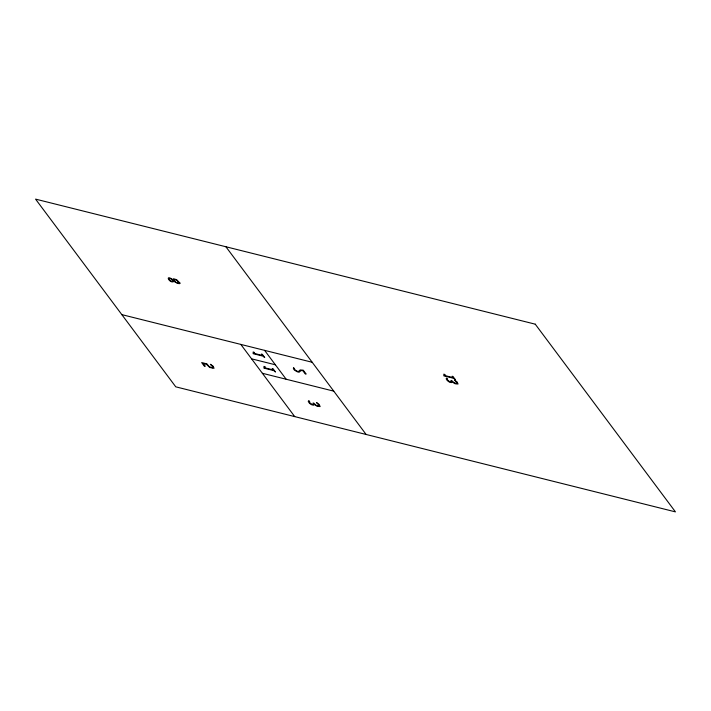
<?xml version="1.0" encoding="UTF-8"?>
<svg xmlns="http://www.w3.org/2000/svg" width="711" height="711" viewBox="0 0 711 711"><rect width="100%" height="100%" fill="white"/><g stroke="black" fill="none" stroke-linecap="round" stroke-linejoin="round"><path stroke-width="1.07" d="M121.83 314.626L312.191 362.272M251.587 358.842L275.388 364.796M262.377 373.284L333.761 391.148M225.911 246.761L366.121 434.465M264.599 350.363L286.169 379.239M240.807 344.408L294.727 416.602M294.292 368.422C294.612 370.751 299.011 372.973 300.06 369.942L303.25 370.182L306.157 374.084L305.197 373.844L302.788 370.618L300.993 370.6L299.118 372.217A4.648 1.555 26.8 0 1 297.216 371.755L294.283 369.907L293.43 368.778L293.501 367.614L294.292 368.422M319.168 405.519L319.15 405.928A2.106 0.702 26.8 0 1 318.377 406.079L316.084 405.314L313.942 403.235L313.044 403.013L313.684 404.568L311.596 404.141L309.632 402.604L309.578 401.191L308.627 400.64L308.254 401.36C308.787 403.493 313.373 406.496 314.511 404.559L317.222 406.328L320.146 406.585L319.141 404.426L316.537 402.559L319.168 405.519M457.093 382.945L457.066 383.353A2.106 0.702 26.8 0 1 456.293 383.505L454.009 382.74L451.858 380.669L450.961 380.438L451.601 382.003L449.512 381.576L447.548 380.038L447.495 378.625L446.552 378.074L446.17 378.794C446.704 380.918 451.289 383.922 452.427 381.994L455.138 383.762L458.062 384.02L457.057 381.86L454.453 379.994L457.093 382.945M213.104 367.24L213.042 367.623A2.195 0.738 26.8 0 1 212.26 367.756L209.185 366.654L206.937 363.881L201.657 362.557L204.27 366.058L205.248 366.298L203.142 363.49L206.483 364.325L209.781 367.507L214.064 368.28L213.104 366.174L210.376 364.281L213.104 367.24M179.963 283.111L179.607 283.68L177.697 283.44L174.062 281.36C170.045 284.48 163.841 273.388 173.022 279.716L173.537 278.756L176.621 279.681L179.963 283.111M254.183 352.416L253.969 353.349L262.412 355.456L261.39 354.087L262.306 354.318L264.714 357.553L262.91 356.122L253.143 353.678L253.187 351.945L254.183 352.416M264.963 366.849L264.759 367.791L273.193 369.898L272.171 368.529L273.086 368.76L275.504 371.986L273.691 370.564L263.932 368.12L263.968 366.387L264.963 366.849M444.855 374.573L444.651 375.506L453.085 377.621L452.063 376.252L452.978 376.483L455.387 379.71L453.582 378.288L443.815 375.843L443.86 374.11L444.855 374.573M173.288 281.032C168.64 282.294 167.432 275.193 173.235 280.587L173.288 281.032M173.831 279.636C173.617 281.467 178.026 284.071 178.852 282.391L176.728 280.25L173.831 279.636M535.241 324.172L35.55 199.116L175.759 386.828L675.45 511.884L535.241 324.172"/></g></svg>
